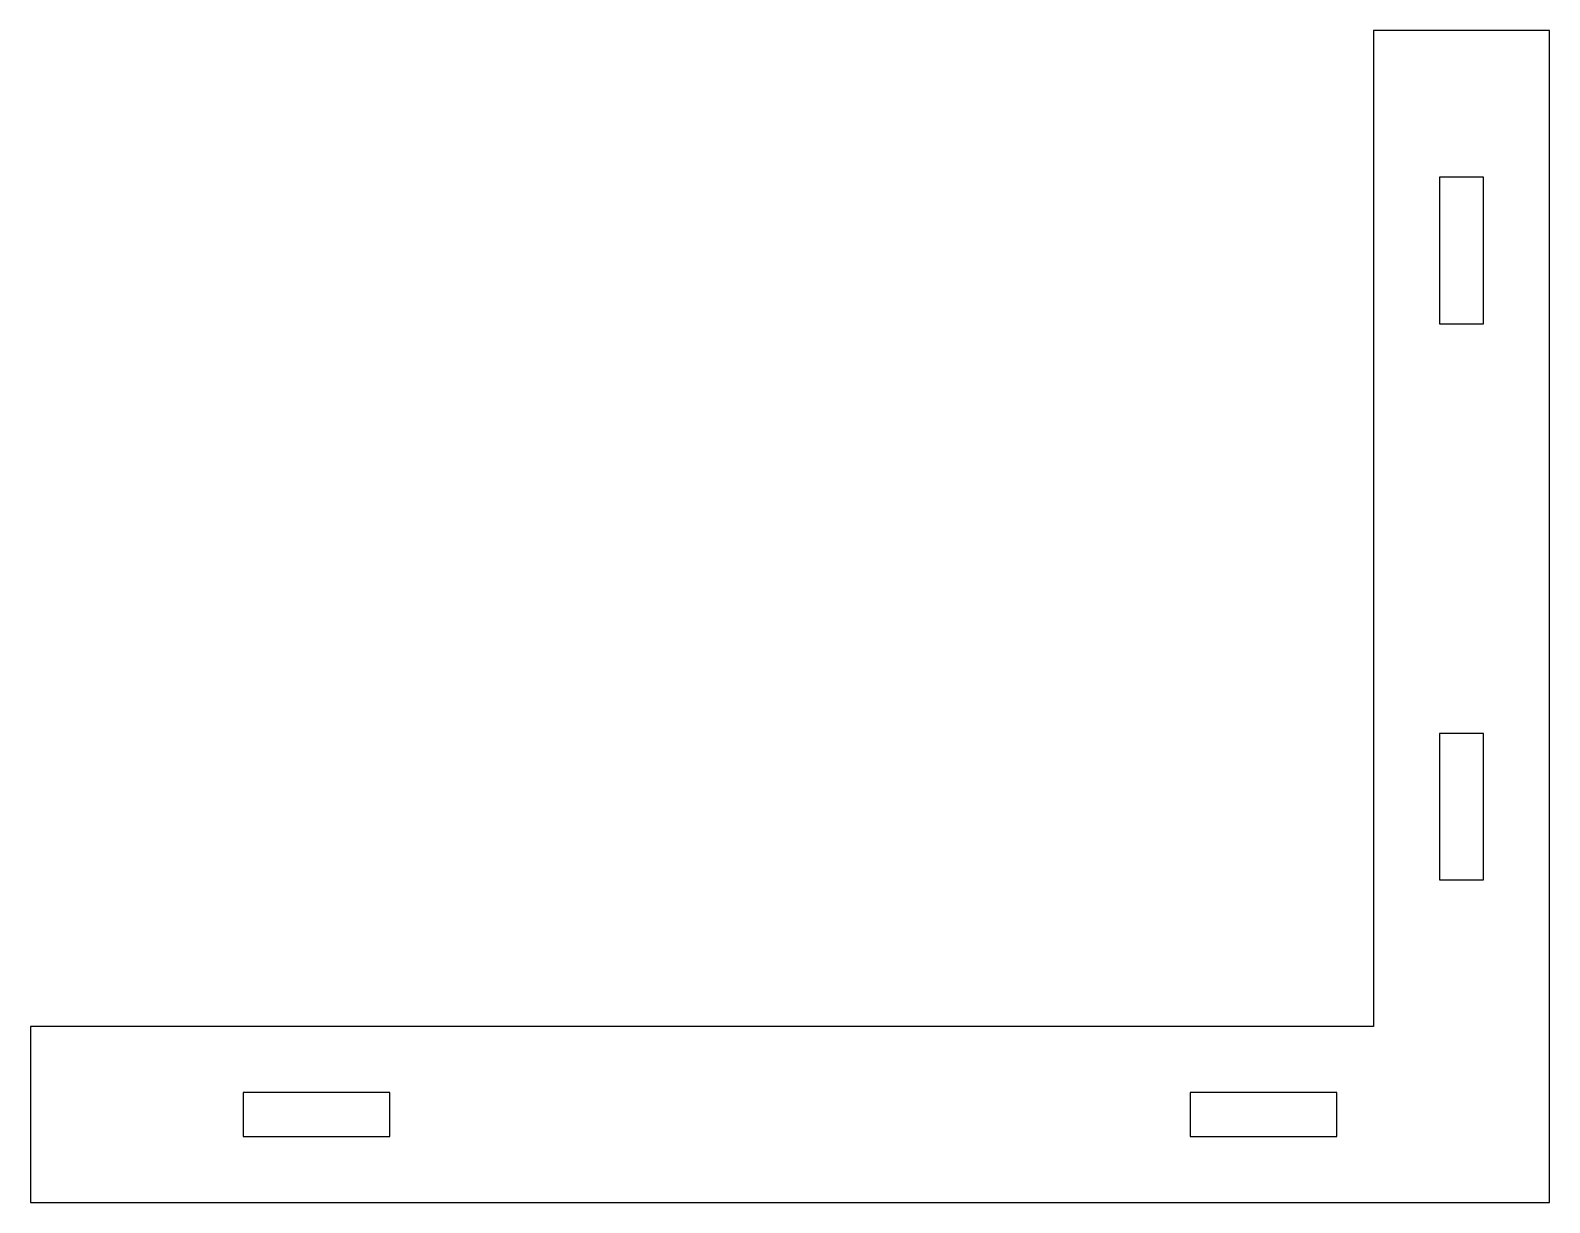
# Model space of a CAD drawing. Header units: millimetres. Extents: x 3976 to 4080, y 1010 to 1089.
import ezdxf

# ---------------------------------------------------------------- set-up
doc = ezdxf.new("R2010")
doc.units = ezdxf.units.MM

msp = doc.modelspace()

# ---------------------------------------------------------------- linework, layer by layer
at = {"color": 0, "extrusion": (-9.71445e-17, -4.16685e-17, -1)}
for p, q in [((4067.97, 1089.44, -65.37), (4067.97, 1021.51, -65.37)), ((4079.97, 1089.44, -65.37), (4067.97, 1089.44, -65.37)), ((4079.97, 1009.51, -65.37), (4079.97, 1089.44, -65.37)), ((4075.47, 1079.44, -65.37), (4072.47, 1079.44, -65.37)), ((4072.47, 1079.44, -65.37), (4072.47, 1069.44, -65.37)), ((4075.47, 1069.44, -65.37), (4075.47, 1079.44, -65.37)), ((4072.47, 1069.44, -65.37), (4075.47, 1069.44, -65.37)), ((4075.47, 1041.51, -65.37), (4072.47, 1041.51, -65.37)), ((4072.47, 1041.51, -65.37), (4072.47, 1031.51, -65.37)), ((4075.47, 1031.51, -65.37), (4075.47, 1041.51, -65.37)), ((4072.47, 1031.51, -65.37), (4075.47, 1031.51, -65.37)), ((3976.41, 1021.51, -65.37), (3976.41, 1009.51, -65.37)), ((4067.97, 1021.51, -65.37), (3976.41, 1021.51, -65.37)), ((4000.91, 1017.01, -65.37), (3990.91, 1017.01, -65.37)), ((3990.91, 1017.01, -65.37), (3990.91, 1014.01, -65.37)), ((4000.91, 1014.01, -65.37), (4000.91, 1017.01, -65.37)), ((4065.47, 1017.01, -65.37), (4055.47, 1017.01, -65.37)), ((4055.47, 1017.01, -65.37), (4055.47, 1014.01, -65.37)), ((4065.47, 1014.01, -65.37), (4065.47, 1017.01, -65.37)), ((3990.91, 1014.01, -65.37), (4000.91, 1014.01, -65.37)), ((4055.47, 1014.01, -65.37), (4065.47, 1014.01, -65.37)), ((3976.41, 1009.51, -65.37), (4079.97, 1009.51, -65.37))]:
    msp.add_line(p, q, dxfattribs=at)

doc.saveas('drawing.dxf')
